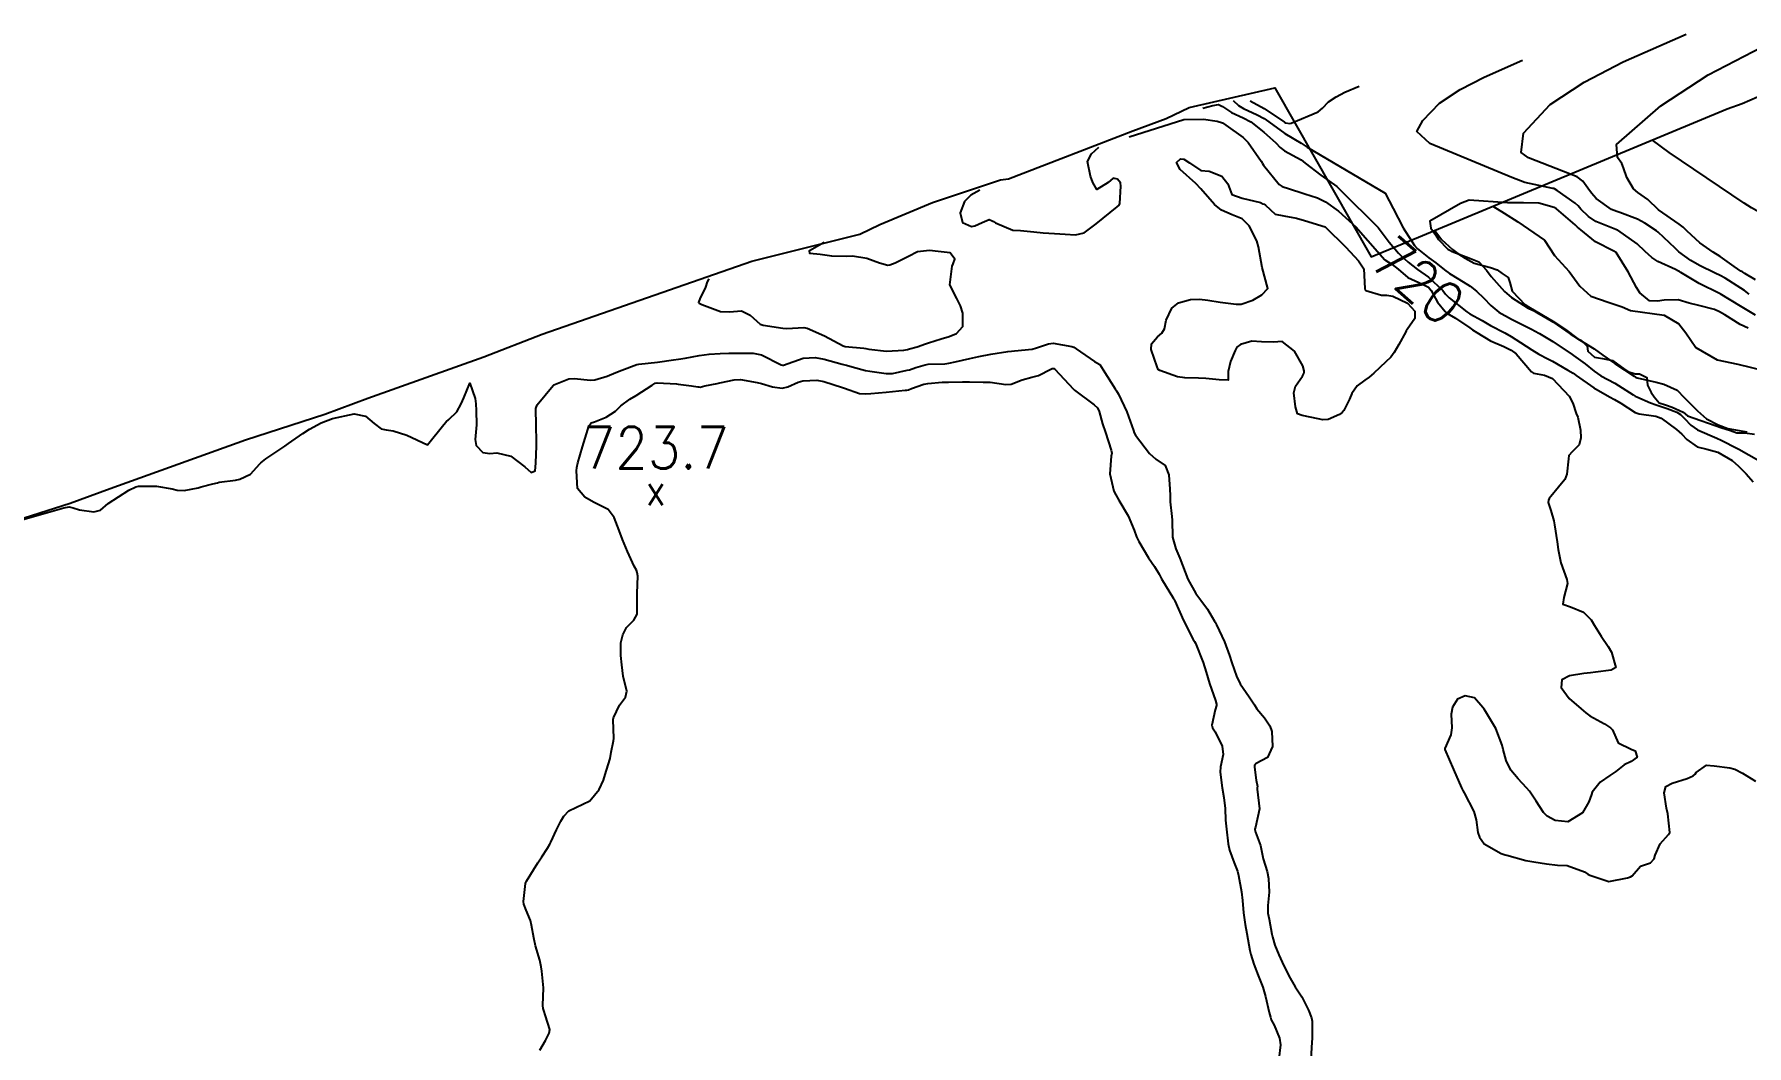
# Model space of a CAD drawing. Header units: metres. Extents: x 307586 to 320046, y 7427249 to 7434250.
# Drawn here: x 312588.5 to 312753.1, y 7432183.1 to 7432280.3 of the extents above; entities that cross this region are included whole.
import ezdxf
from ezdxf.enums import TextEntityAlignment as Align

# ---------------------------------------------------------------- set-up
doc = ezdxf.new("R2010")
doc.units = ezdxf.units.M
doc.header["$MEASUREMENT"] = 0
for name, color, linetype in [('Area', 45, 'Continuous'), ('Cotas', 45, 'Continuous'), ('Curvas de Nivel 1m', 11, 'Continuous'), ('Curvas de Nivel 5m', 15, 'Continuous'), ('Hidrografia', 140, 'Continuous'), ('Pontos Cotados', 45, 'Continuous'), ('Vias Primárias', 230, 'Continuous')]:
    doc.layers.add(name, color=color, linetype=linetype)
doc.styles.add('Style-STANDARD', font='STANDARD.shx')

# ---------------------------------------------------------------- blocks, each defined once
blk = doc.blocks.new('ELVTXT_115')
at = {"layer": 'Pontos Cotados', "linetype": 'Continuous', "style": 'Style-STANDARD'}
for s, height, p in [('723.7', 4, (0, 4)), ('x', 3, (0, 0))]:
    blk.add_text(s, height=height, dxfattribs=at).set_placement(p, align=Align.MIDDLE_CENTER)

msp = doc.modelspace()

# ---------------------------------------------------------------- linework, layer by layer
at = {"layer": 'Area'}
msp.add_polyline3d([(312582.98, 7432232.4, 732.44), (312591.97, 7432235.24, 728.82), (312595.81, 7432236.65, 730.84), (312608.8, 7432241.31, 724.76), (312616.44, 7432243.79, 724.68), (312620.57, 7432245.33, 727.24), (312631.71, 7432249.29, 726.93), (312637.31, 7432251.47, 727.42), (312657.48, 7432258.48, 720.1), (312667.86, 7432261.09, 720.13), (312669.79, 7432262, 720.12), (312674.85, 7432264.14, 720.19), (312681.36, 7432266.3, 720.16), (312682.15, 7432266.41, 720.08), (312694.08, 7432271, 720.36), (312697.28, 7432272.2, 721.1), (312699.49, 7432273.25, 720.45), (312707.75, 7432275.13, 720.41), (312717.01, 7432258.9, 0.05), (312751.2, 7432273.14, 720.83), (312752.65, 7432273.63, 720.79), (312754.12, 7432274.29, 720.75)], dxfattribs=at)
at = {"layer": 'Curvas de Nivel 1m', "flags": 128}
for points, elevation in [([(312753.32, 7432255.31), (312752.87, 7432255.67), (312752.52, 7432255.91), (312751.02, 7432256.84), (312750.53, 7432257.12), (312750.06, 7432257.34), (312748.54, 7432258.07), (312747.73, 7432258.56), (312746.58, 7432259.39), (312746.55, 7432259.42), (312746.22, 7432259.73), (312744.58, 7432261.28), (312744.42, 7432261.41), (312743.31, 7432262.15), (312742.59, 7432262.53), (312740.9, 7432263.16), (312740.6, 7432263.26), (312740.11, 7432263.46), (312738.61, 7432264.51), (312738.16, 7432265.02), (312737.81, 7432265.49), (312737.33, 7432266.19), (312736.8, 7432266.58), (312732.13, 7432268.43), (312731.42, 7432268.93), (312731.63, 7432270.8), (312734.2, 7432273.54), (312737.46, 7432275.7), (312741.21, 7432277.63), (312747.26, 7432280.29)], 719), ([(312753.93, 7432253.3), (312752.5, 7432254.16), (312750.54, 7432255.34), (312750.5, 7432255.36), (312750.47, 7432255.37), (312748.52, 7432256.34), (312746.76, 7432257.39), (312746.62, 7432257.48), (312746.53, 7432257.53), (312746.24, 7432257.69), (312744.54, 7432258.46), (312743.96, 7432258.83), (312743.34, 7432259.43), (312742.56, 7432260.15), (312740.69, 7432261.46), (312740.58, 7432261.51), (312740.51, 7432261.54), (312738.59, 7432262.31), (312737.87, 7432262.77), (312737.14, 7432263.5), (312736.9, 7432263.8), (312736.61, 7432264.07), (312734.86, 7432265.28), (312734.62, 7432265.45), (312734.57, 7432265.47), (312734.51, 7432265.48), (312734.46, 7432265.48), (312731.78, 7432266.04), (312730.53, 7432266.53), (312722.65, 7432269.81), (312721.38, 7432270.94), (312721.97, 7432271.99), (312723.55, 7432273.67), (312725.55, 7432274.99), (312727.85, 7432276.17), (312731.54, 7432277.8)], 718), ([(312705.36, 7432273.88), (312706.72, 7432273.16), (312708.66, 7432271.84), (312708.7, 7432271.81), (312708.75, 7432271.79), (312709.18, 7432271.72), (312709.31, 7432271.75), (312711.91, 7432272.83), (312712.32, 7432273.18), (312712.9, 7432273.8), (312713.63, 7432274.28), (312714.48, 7432274.72), (312715.83, 7432275.31)], 717), ([(312700.81, 7432273.18), (312701.78, 7432273.46), (312702.33, 7432273.53), (312702.72, 7432273.36), (312703.57, 7432272.77), (312704.71, 7432272.26), (312705.42, 7432271.88), (312706.69, 7432270.88), (312707.84, 7432269.85), (312708.25, 7432269.42), (312708.67, 7432269.08), (312710.27, 7432268.21), (312710.65, 7432267.92), (312712.16, 7432266.75), (312713.69, 7432265.65), (312714.09, 7432265.29), (312717.68, 7432261.73), (312718.74, 7432260.33), (312719.62, 7432259.25), (312719.86, 7432259.03), (312720.54, 7432258.39), (312721.44, 7432257.69), (312722.52, 7432256.96), (312723.88, 7432255.66), (312724.15, 7432255.31), (312724.5, 7432254.96), (312726.18, 7432253.63), (312726.48, 7432253.43), (312727.65, 7432252.79), (312728.47, 7432252.31), (312729.83, 7432251.59), (312730.46, 7432251.24), (312731.36, 7432250.66), (312732.44, 7432249.96), (312733.12, 7432249.55), (312733.98, 7432249.09), (312734.43, 7432248.88), (312735.9, 7432248.03), (312736.41, 7432247.72), (312736.54, 7432247.63), (312736.69, 7432247.51), (312738.4, 7432246.32), (312739.91, 7432245.46), (312740.38, 7432245.21), (312740.99, 7432244.84), (312742.37, 7432243.96), (312742.76, 7432243.83), (312744.36, 7432243.6), (312744.88, 7432243.4), (312746.35, 7432242.3), (312746.84, 7432241.87), (312747.35, 7432241.37), (312748.33, 7432240.66), (312749.25, 7432240.43), (312750.32, 7432240.13), (312751.69, 7432239.33), (312752.31, 7432238.8), (312753.05, 7432238.06), (312753.72, 7432237.3)], 719), ([(312703.72, 7432273.91), (312704.25, 7432273.43), (312704.72, 7432273.17), (312706.05, 7432272.54), (312706.71, 7432272.19), (312707.17, 7432271.86), (312708.69, 7432270.76), (312710.26, 7432269.82), (312710.67, 7432269.56), (312710.86, 7432269.44), (312718.34, 7432265.01), (312719.1, 7432263.55), (312720.08, 7432261.7), (312721.17, 7432260), (312721.41, 7432259.69), (312722.54, 7432258.81), (312723.2, 7432258.33), (312724.05, 7432257.66), (312724.53, 7432257.29), (312725.41, 7432256.75), (312726.51, 7432256.1), (312727.11, 7432255.62), (312727.82, 7432254.93), (312728.49, 7432254.22), (312729.28, 7432253.59), (312730.48, 7432252.93), (312731.76, 7432252.28), (312732.47, 7432251.91), (312732.71, 7432251.8), (312733.18, 7432251.55), (312734.45, 7432250.78), (312736.3, 7432249.51), (312736.43, 7432249.42), (312737.58, 7432248.64), (312738.42, 7432247.92), (312739.07, 7432247.47), (312740.4, 7432246.76), (312742.19, 7432245.64), (312742.38, 7432245.51), (312742.52, 7432245.44), (312743.84, 7432244.88), (312744.38, 7432244.7), (312745.46, 7432244.32), (312746.37, 7432243.98), (312746.74, 7432243.76), (312747.1, 7432243.38), (312747.72, 7432242.73), (312748.35, 7432242.27), (312750.21, 7432241.48), (312750.34, 7432241.42), (312750.52, 7432241.34), (312752.33, 7432240.41), (312754.27, 7432239.33)], 718), ([(312753.23, 7432252.06), (312752.47, 7432252.39), (312750.98, 7432253.33), (312750.49, 7432253.62), (312749.98, 7432253.85), (312748.49, 7432254.23), (312747.57, 7432254.45), (312746.5, 7432254.77), (312745.17, 7432254.73), (312744.5, 7432254.63), (312743.76, 7432254.68), (312742.83, 7432255.44), (312742.51, 7432255.97), (312741.69, 7432257.45), (312740.55, 7432259.33), (312740.33, 7432259.46), (312738.57, 7432260.34), (312737.14, 7432261.5), (312736.84, 7432261.76), (312736.59, 7432261.98), (312734.8, 7432263.53), (312734.6, 7432263.65), (312733.11, 7432264.06), (312731.65, 7432264.09), (312730.11, 7432264.08), (312726.41, 7432264.36), (312725.58, 7432264.02), (312722.65, 7432262.32), (312722.73, 7432261.67), (312723.2, 7432260.98), (312723.48, 7432260.58), (312724.38, 7432259.65), (312724.48, 7432259.57), (312724.55, 7432259.53), (312724.77, 7432259.43), (312726.54, 7432258.75), (312727.34, 7432258.42), (312728.07, 7432257.61), (312728.52, 7432257.01), (312729.82, 7432255.59), (312730.5, 7432254.99), (312732.1, 7432253.96), (312732.49, 7432253.79), (312732.65, 7432253.72), (312732.91, 7432253.55), (312733.91, 7432252.97), (312734.47, 7432252.65), (312736.13, 7432251.51), (312736.46, 7432251.28), (312737.03, 7432250.93), (312738.44, 7432250.06), (312739.27, 7432249.47), (312740.42, 7432248.65), (312742.27, 7432247.44), (312742.41, 7432247.35), (312742.57, 7432247.28), (312744.4, 7432246.87), (312745.13, 7432246.68), (312746.39, 7432246.1), (312747.08, 7432245.38), (312747.74, 7432244.73), (312748.37, 7432244.1), (312749.23, 7432243.35), (312750.36, 7432242.75), (312751.28, 7432242.41), (312752.35, 7432242.23), (312753.12, 7432242.08)], 717), ([(312586.21, 7432233.31), (312591.36, 7432234.8), (312591.88, 7432234.88), (312592.24, 7432234.79), (312592.85, 7432234.6), (312594.23, 7432234.41), (312594.89, 7432234.55), (312595.62, 7432235.2), (312597.59, 7432236.5), (312598.26, 7432236.82), (312598.54, 7432236.88), (312600.26, 7432236.87), (312601.75, 7432236.61), (312602.26, 7432236.49), (312602.91, 7432236.45), (312604.26, 7432236.72), (312604.54, 7432236.81), (312605.66, 7432237.08), (312606.13, 7432237.2), (312606.27, 7432237.24), (312607.86, 7432237.45), (312608.27, 7432237.53), (312609.29, 7432238.02), (312610.18, 7432239.02), (312610.24, 7432239.08), (312610.29, 7432239.11), (312610.77, 7432239.49), (312612.31, 7432240.53), (312612.59, 7432240.71), (312612.96, 7432240.98), (312614.32, 7432241.94), (312614.95, 7432242.34), (312616.07, 7432242.95), (312617.19, 7432243.36), (312619.25, 7432243.82), (312620.34, 7432243.61), (312621.17, 7432242.89), (312621.84, 7432242.39), (312622.33, 7432242.28), (312623, 7432242.19), (312624.32, 7432241.77), (312626.31, 7432240.83), (312627.86, 7432242.81), (312628.09, 7432243.05), (312628.34, 7432243.26), (312629.13, 7432244.01), (312629.54, 7432244.79), (312629.79, 7432245.36), (312630.38, 7432246.78), (312630.89, 7432245.29), (312630.96, 7432244.77), (312630.99, 7432244.13), (312631.02, 7432242.77), (312630.9, 7432241.36), (312630.98, 7432240.77), (312631.63, 7432240.09), (312632.31, 7432240.02), (312632.98, 7432240.07), (312634.3, 7432239.74), (312635.66, 7432238.72), (312636.28, 7432238.18), (312636.64, 7432238.35), (312636.7, 7432238.7), (312636.71, 7432239.12), (312636.78, 7432240.7), (312636.78, 7432241.16), (312636.75, 7432242.7), (312636.72, 7432244.34), (312636.85, 7432244.7), (312638.38, 7432246.55), (312638.46, 7432246.6), (312638.62, 7432246.68), (312639.88, 7432247.18), (312640.39, 7432247.22), (312641.96, 7432247.06), (312642.39, 7432247.09), (312643.56, 7432247.45), (312644.4, 7432247.78), (312644.99, 7432248.02), (312646.41, 7432248.56), (312646.44, 7432248.56), (312646.63, 7432248.59), (312648.42, 7432248.8), (312649.96, 7432249), (312650.42, 7432249.07), (312651.07, 7432249.18), (312652.42, 7432249.41), (312653.36, 7432249.56), (312654.42, 7432249.63), (312655.26, 7432249.64), (312656.42, 7432249.64), (312657.61, 7432249.64), (312658.42, 7432249.48), (312660.3, 7432248.54), (312660.41, 7432248.49), (312660.51, 7432248.51), (312662.42, 7432249.18), (312663.57, 7432249.23), (312664.42, 7432249.06), (312666.17, 7432248.6), (312666.41, 7432248.54), (312666.57, 7432248.5), (312667.13, 7432248.34), (312668.41, 7432247.99), (312668.8, 7432247.92), (312670.4, 7432247.7), (312670.98, 7432247.71), (312672.41, 7432248), (312672.62, 7432248.06), (312673.25, 7432248.26), (312674.13, 7432248.54), (312674.42, 7432248.59), (312676.02, 7432248.63), (312676.42, 7432248.69), (312677.02, 7432248.83), (312678.42, 7432249.14), (312679.28, 7432249.33), (312680.43, 7432249.56), (312682.09, 7432249.81), (312682.43, 7432249.84), (312682.71, 7432249.87), (312684.43, 7432250.04), (312684.51, 7432250.05), (312684.75, 7432250.13), (312685.99, 7432250.56), (312686.44, 7432250.6), (312688.24, 7432250.28), (312688.43, 7432250.22), (312688.64, 7432250.08), (312690.42, 7432248.86), (312690.91, 7432248.55), (312691.25, 7432248.05), (312692.39, 7432246.23), (312692.52, 7432246.03), (312692.7, 7432245.71), (312693.51, 7432244.02), (312694.15, 7432242.21), (312694.22, 7432242.01), (312694.34, 7432241.76), (312695.69, 7432240), (312696.31, 7432239.47), (312697.2, 7432238.87), (312697.54, 7432237.97), (312697.66, 7432236.58), (312697.67, 7432235.97), (312697.67, 7432235.38), (312697.84, 7432233.97), (312697.86, 7432233.59), (312697.91, 7432231.96), (312698.21, 7432230.86), (312698.61, 7432229.96), (312698.86, 7432229.28), (312699.38, 7432227.95), (312700.15, 7432226.56), (312700.62, 7432225.93), (312701.27, 7432225.06), (312701.93, 7432223.91), (312702, 7432223.79), (312702.12, 7432223.56), (312702.9, 7432221.9), (312703.37, 7432220.61), (312703.6, 7432219.89), (312704.06, 7432218.6), (312704.42, 7432217.89), (312705.28, 7432216.63), (312705.77, 7432215.87), (312706.02, 7432215.48), (312706.76, 7432214.61), (312707.26, 7432213.85), (312707.44, 7432213.29), (312707.52, 7432211.85), (312707.03, 7432210.79), (312705.96, 7432210.22), (312705.8, 7432210.03), (312705.78, 7432209.87), (312705.94, 7432208.61), (312706.08, 7432208.01), (312706.05, 7432207.87), (312706.05, 7432207.75), (312706.26, 7432205.86), (312705.89, 7432204.11), (312705.83, 7432203.92), (312705.83, 7432203.87), (312705.88, 7432203.64), (312706.35, 7432202.34), (312706.45, 7432201.86), (312706.63, 7432201.08), (312707, 7432199.85), (312707.14, 7432199.17), (312707.21, 7432197.85), (312707.06, 7432196.59), (312707.08, 7432195.85), (312707.2, 7432195.27), (312707.44, 7432193.84), (312707.5, 7432193.58), (312707.75, 7432192.77), (312708.12, 7432191.84), (312708.45, 7432191.12), (312709.1, 7432189.83), (312709.7, 7432188.77), (312710.09, 7432188.2), (312710.32, 7432187.81), (312710.96, 7432186.51), (312711.27, 7432185.8), (312711.33, 7432185.46), (312711.34, 7432183.79), (312711.3, 7432183.45), (312711.21, 7432181.8)], 721), ([(312637.1, 7432182.69), (312637.63, 7432183.61), (312638, 7432184.31), (312638.05, 7432184.68), (312637.66, 7432185.99), (312637.48, 7432186.5), (312637.43, 7432186.68), (312637.39, 7432186.96), (312637.46, 7432188.68), (312637.28, 7432190.26), (312637.22, 7432190.69), (312637.09, 7432191.32), (312636.7, 7432192.7), (312636.51, 7432193.46), (312636.3, 7432194.7), (312636.19, 7432195.13), (312635.78, 7432196.14), (312635.57, 7432196.71), (312635.53, 7432196.97), (312635.71, 7432198.71), (312635.74, 7432198.78), (312635.81, 7432198.91), (312636.91, 7432200.69), (312637.28, 7432201.25), (312637.85, 7432202.1), (312638.07, 7432202.47), (312638.15, 7432202.68), (312638.69, 7432203.86), (312639.11, 7432204.67), (312639.4, 7432205.15), (312639.89, 7432205.69), (312641.9, 7432206.63), (312642.8, 7432207.74), (312643.22, 7432208.62), (312643.39, 7432209.16), (312643.82, 7432210.61), (312643.85, 7432210.72), (312643.96, 7432211.31), (312644.18, 7432212.4), (312644.2, 7432212.61), (312644.15, 7432214.45), (312644.17, 7432214.61), (312644.77, 7432215.84), (312645.34, 7432216.6), (312645.45, 7432217.17), (312645.11, 7432218.6), (312644.98, 7432219.69), (312644.89, 7432220.6), (312644.89, 7432221.81), (312645.08, 7432222.6), (312645.43, 7432223.28), (312646.12, 7432223.98), (312646.47, 7432224.58), (312646.47, 7432224.93), (312646.46, 7432226.59), (312646.52, 7432228.23), (312646.45, 7432228.59), (312646.38, 7432228.79), (312646.18, 7432229.19), (312645.54, 7432230.6), (312645.05, 7432231.76), (312644.72, 7432232.61), (312644.24, 7432233.87), (312643.66, 7432234.62), (312642.25, 7432235.34), (312641.41, 7432235.8), (312640.71, 7432236.65), (312640.61, 7432238.33), (312640.65, 7432238.65), (312640.75, 7432239.1), (312641.19, 7432240.65), (312641.57, 7432241.89), (312641.8, 7432242.64), (312642.03, 7432242.94), (312642.34, 7432243.06), (312643.46, 7432243.51), (312644.36, 7432244.07), (312644.64, 7432244.33), (312644.88, 7432244.6), (312645.74, 7432245.22), (312646.37, 7432245.57), (312647.91, 7432246.57), (312648.19, 7432246.76), (312648.39, 7432246.79), (312650.24, 7432246.69), (312650.38, 7432246.68), (312651.68, 7432246.52), (312652.29, 7432246.42), (312652.38, 7432246.4), (312652.5, 7432246.39), (312652.97, 7432246.5), (312654.13, 7432246.75), (312654.39, 7432246.8), (312655.78, 7432247.09), (312656.39, 7432247.12), (312657.99, 7432246.84), (312658.39, 7432246.74), (312659.46, 7432246.43), (312660.38, 7432246.28), (312660.94, 7432246.41), (312661.94, 7432246.85), (312662.39, 7432247), (312663.71, 7432247.06), (312664.39, 7432246.94), (312666.2, 7432246.35), (312666.38, 7432246.28), (312667.82, 7432245.77), (312668.38, 7432245.74), (312668.91, 7432245.78), (312670.38, 7432245.91), (312672.21, 7432246.1), (312672.38, 7432246.11), (312672.52, 7432246.13), (312672.81, 7432246.27), (312673.99, 7432246.66), (312674.39, 7432246.75), (312675.78, 7432246.85), (312676.39, 7432246.86), (312677.72, 7432246.88), (312678.39, 7432246.89), (312679.72, 7432246.86), (312680.39, 7432246.85), (312681.9, 7432246.65), (312682.39, 7432246.68), (312683.45, 7432247.08), (312684.4, 7432247.34), (312685.02, 7432247.51), (312686.2, 7432248.11), (312686.34, 7432248.18), (312686.41, 7432248.19), (312686.49, 7432248.18), (312686.6, 7432248.11), (312688.38, 7432246.18), (312688.5, 7432246.08), (312690.37, 7432244.7), (312690.7, 7432244.39), (312690.86, 7432244.05), (312691.17, 7432242.87), (312691.45, 7432242.04), (312692.02, 7432240.33), (312692.07, 7432240.03), (312692.02, 7432239.75), (312691.89, 7432238.04), (312692.27, 7432236.39), (312692.45, 7432236.03), (312692.74, 7432235.54), (312693.63, 7432234.02), (312694.23, 7432232.65), (312694.46, 7432232.01), (312694.67, 7432231.55), (312695.6, 7432230), (312696.18, 7432229.16), (312696.61, 7432228.42), (312696.84, 7432227.98), (312698.01, 7432226.09), (312698.09, 7432225.96), (312698.11, 7432225.93), (312698.14, 7432225.86), (312698.97, 7432223.95), (312699.9, 7432222.15), (312700.02, 7432221.94), (312700.1, 7432221.78), (312700.85, 7432219.93), (312701.13, 7432218.99), (312701.47, 7432217.92), (312702.03, 7432216.27), (312702.12, 7432215.91), (312702.13, 7432215.8), (312702.02, 7432215.37), (312701.7, 7432213.91), (312701.74, 7432213.65), (312702, 7432213.28), (312702.69, 7432211.9), (312702.77, 7432211.1), (312702.51, 7432209.9), (312702.47, 7432209.38), (312702.67, 7432207.9), (312702.85, 7432206.97), (312702.98, 7432205.9), (312703, 7432204.79), (312703.09, 7432203.9), (312703.27, 7432202.49), (312703.39, 7432201.89), (312703.84, 7432200.68), (312704.14, 7432199.89), (312704.24, 7432199.47), (312704.54, 7432197.88), (312704.62, 7432197.06), (312704.72, 7432195.88), (312704.89, 7432194.76), (312705.05, 7432193.88), (312705.35, 7432192.27), (312705.44, 7432191.87), (312705.73, 7432190.94), (312706.13, 7432189.86), (312706.57, 7432188.72), (312706.83, 7432187.85), (312707.2, 7432186.31), (312707.31, 7432185.85), (312707.4, 7432185.58), (312707.66, 7432185.07), (312708.2, 7432183.83), (312708.29, 7432183.18), (312708.11, 7432181.84)], 722)]:
    msp.add_lwpolyline(points, dxfattribs=dict(at, elevation=elevation))
at = {"layer": 'Curvas de Nivel 1m', "elevation": 721, "flags": 128}
msp.add_lwpolyline([(312719.08, 7432255.14), (312720.49, 7432254.45), (312721.2, 7432253.69), (312721.18, 7432252.99), (312720.47, 7432251.92), (312720.37, 7432251.8), (312720.32, 7432251.7), (312719.66, 7432250.49), (312719.21, 7432249.71), (312718.9, 7432249.25), (312718.42, 7432248.82), (312717.24, 7432247.74), (312716.82, 7432247.33), (312716.4, 7432247.04), (312715.65, 7432246.5), (312715.14, 7432245.76), (312714.9, 7432245.24), (312714.37, 7432244.15), (312714.2, 7432243.94), (312713.94, 7432243.77), (312712.86, 7432243.28), (312712.36, 7432243.25), (312711.89, 7432243.33), (312710.36, 7432243.67), (312709.91, 7432243.82), (312709.71, 7432244.49), (312709.56, 7432245.83), (312709.74, 7432246.48), (312710.41, 7432247.45), (312710.53, 7432247.7), (312710.55, 7432247.82), (312710.55, 7432247.96), (312710.42, 7432248.44), (312709.62, 7432249.83), (312708.45, 7432250.76), (312707.61, 7432250.69), (312706.45, 7432250.73), (312705.53, 7432250.79), (312704.44, 7432250.47), (312704.09, 7432250.24), (312703.93, 7432249.9), (312703.47, 7432248.85), (312703.24, 7432247.9), (312703.26, 7432247.04), (312702.4, 7432247.08), (312701.12, 7432247.21), (312700.4, 7432247.26), (312699.08, 7432247.27), (312698.4, 7432247.36), (312696.68, 7432247.99), (312696.52, 7432248.09), (312696.42, 7432248.34), (312695.86, 7432250), (312695.89, 7432250.54), (312696.45, 7432251.21), (312696.87, 7432251.57), (312697.15, 7432251.98), (312697.3, 7432252.81), (312697.84, 7432253.97), (312698.49, 7432254.5), (312699.62, 7432254.82), (312700.49, 7432254.84), (312701.3, 7432254.73), (312702.49, 7432254.56), (312704.02, 7432254.36), (312704.49, 7432254.36), (312705.64, 7432254.73), (312706.5, 7432255.24), (312707.08, 7432255.86), (312706.53, 7432257.87), (312706.17, 7432259.87), (312706.01, 7432260.43), (312705.27, 7432261.88), (312704.59, 7432262.54), (312703.63, 7432262.94), (312702.6, 7432263.4), (312701.95, 7432263.93), (312700.62, 7432265.44), (312700.14, 7432265.94), (312698.64, 7432267.31), (312698.28, 7432267.97), (312698.66, 7432268.33), (312698.99, 7432268.29), (312699.54, 7432267.95), (312700.64, 7432267.21), (312701.44, 7432267.14), (312702.63, 7432266.65), (312703.22, 7432265.91), (312703.6, 7432264.89), (312704.61, 7432264.53), (312706.35, 7432264.13), (312706.6, 7432264.01), (312706.7, 7432263.97), (312706.83, 7432263.87), (312707.76, 7432263.02), (312708.59, 7432262.83), (312709.81, 7432262.61), (312710.59, 7432262.38), (312712.58, 7432261.8), (312714.55, 7432259.83), (312715.78, 7432258.51), (312716.28, 7432257.75), (312716.39, 7432255.87), (312716.41, 7432255.75), (312716.5, 7432255.67), (312718, 7432255.23), (312718.5, 7432255.22)], close=True, dxfattribs=at)
at = {"layer": 'Curvas de Nivel 5m', "elevation": 720, "flags": 128}
for points in [[(312753.92, 7432256.69), (312752.9, 7432257.31), (312752.67, 7432257.45), (312752.54, 7432257.53), (312751.89, 7432257.98), (312750.55, 7432258.93), (312749.88, 7432259.35), (312748.57, 7432260.24), (312747.37, 7432261.38), (312746.97, 7432261.77), (312746.59, 7432262.04), (312744.6, 7432263.41), (312743.58, 7432264.4), (312742.62, 7432265.08), (312742.2, 7432265.44), (312741.57, 7432266.52), (312741.24, 7432267.45), (312741.08, 7432267.88), (312740.66, 7432268.46), (312740.59, 7432269.7), (312744.85, 7432273.41), (312749.38, 7432276.4), (312754.58, 7432279.09)], [(312693.73, 7432270.45), (312699, 7432272.1), (312700.88, 7432272.12), (312702.2, 7432271.93), (312702.7, 7432271.78), (312703.04, 7432271.57), (312704.68, 7432270.38), (312705.19, 7432269.88), (312706.42, 7432268.11), (312706.55, 7432267.87), (312706.65, 7432267.7), (312708.14, 7432265.85), (312708.45, 7432265.67), (312708.62, 7432265.61), (312708.97, 7432265.49), (312710.61, 7432264.97), (312711.85, 7432264.57), (312712.61, 7432264.19), (312713.85, 7432263.28), (312715.57, 7432261.76), (312715.96, 7432261.29), (312718.32, 7432258.62), (312719, 7432258.18), (312719.6, 7432257.71), (312720.52, 7432256.92), (312721.92, 7432256.28), (312722.51, 7432255.98), (312722.77, 7432255.68), (312723.37, 7432254.54), (312724.12, 7432253.66), (312724.3, 7432253.47), (312724.48, 7432253.35), (312725.1, 7432253.02), (312726.47, 7432252.07), (312726.73, 7432251.89), (312727.15, 7432251.62), (312728.45, 7432250.85), (312729.75, 7432250.28), (312730.44, 7432249.95), (312730.92, 7432249.58), (312732.42, 7432247.84), (312732.59, 7432247.74), (312733.65, 7432247.54), (312734.41, 7432247.23), (312736.04, 7432245.51), (312736.38, 7432244.84), (312736.71, 7432243.85), (312736.85, 7432243.5), (312737.11, 7432242.26), (312737.14, 7432241.5), (312736.99, 7432240.84), (312736.32, 7432240.17), (312736.01, 7432239.82), (312735.96, 7432239.51), (312735.81, 7432238.01), (312735.6, 7432237.52), (312735.01, 7432236.79), (312734.27, 7432235.89), (312734.12, 7432235.68), (312734.05, 7432235.53), (312734.02, 7432235.3), (312734.25, 7432234.53), (312734.54, 7432233.53), (312734.62, 7432233.14), (312734.88, 7432231.52), (312734.96, 7432230.78), (312735.22, 7432229.52), (312735.79, 7432227.9), (312735.88, 7432227.51), (312735.5, 7432226.17), (312735.41, 7432225.52), (312736.14, 7432225.27), (312737.41, 7432224.76), (312738.13, 7432224.02), (312738.47, 7432223.48), (312739.11, 7432222.47), (312739.77, 7432221.46), (312740.09, 7432220.92), (312740.52, 7432219.45), (312740.07, 7432219.18), (312738.55, 7432218.99), (312738.07, 7432218.94), (312737.43, 7432218.86), (312736.06, 7432218.65), (312735.33, 7432218.25), (312735.27, 7432217.52), (312736.04, 7432216.48), (312737.19, 7432215.49), (312737.62, 7432215.09), (312738.02, 7432214.79), (312739.42, 7432214.05), (312740.01, 7432213.66), (312740.18, 7432213.46), (312740.74, 7432212.2), (312741.98, 7432211.59), (312742.38, 7432211.43), (312742.57, 7432210.83), (312741.97, 7432210.41), (312741.31, 7432210.09), (312740.51, 7432209.45), (312739.95, 7432209.08), (312738.99, 7432208.42), (312738.25, 7432207.48), (312738.16, 7432207.25), (312737.92, 7432206.55), (312737.3, 7432205.49), (312735.89, 7432204.62), (312734.68, 7432204.74), (312733.9, 7432205.16), (312733.55, 7432205.53), (312732.87, 7432206.59), (312732.21, 7432207.55), (312731.94, 7432207.89), (312731.12, 7432208.74), (312730.43, 7432209.57), (312729.97, 7432210.51), (312729.68, 7432211.58), (312729.58, 7432211.99), (312728.99, 7432213.59), (312728.02, 7432215.19), (312727.85, 7432215.43), (312727.74, 7432215.6), (312726.94, 7432216.52), (312726.04, 7432216.73), (312725.28, 7432216.39), (312724.81, 7432215.64), (312724.7, 7432214.96), (312724.74, 7432213.64), (312724.66, 7432212.98), (312724.07, 7432211.65), (312724.07, 7432211.56), (312724.91, 7432209.64), (312725.69, 7432207.88), (312725.81, 7432207.63), (312725.93, 7432207.4), (312726.86, 7432205.62), (312727.09, 7432204.8), (312727.25, 7432203.61), (312727.4, 7432203.13), (312727.87, 7432202.49), (312729.5, 7432201.58), (312729.86, 7432201.46), (312730.03, 7432201.41), (312731.85, 7432200.91), (312732.63, 7432200.76), (312733.85, 7432200.58), (312734.9, 7432200.47), (312735.85, 7432200.43), (312737.51, 7432199.81), (312737.83, 7432199.59), (312738, 7432199.48), (312739.83, 7432198.89), (312741.63, 7432199.23), (312741.83, 7432199.31), (312741.92, 7432199.34), (312742.08, 7432199.43), (312742.89, 7432200.37), (312743.85, 7432200.67), (312744.2, 7432201.07), (312744.29, 7432201.41), (312744.76, 7432202.52), (312745.57, 7432203.39), (312745.69, 7432203.59), (312745.5, 7432205.39), (312745.39, 7432205.92), (312745.16, 7432207.4), (312745.33, 7432208.01), (312745.94, 7432208.33), (312747.37, 7432208.79), (312747.95, 7432209.05), (312748.12, 7432209.19), (312748.23, 7432209.36), (312749.24, 7432210.07), (312749.96, 7432210.01), (312751.48, 7432209.8), (312751.96, 7432209.67), (312752.67, 7432209.3), (312753.95, 7432208.52)], [(312679.38, 7432265.3), (312678.53, 7432264.84), (312677.92, 7432264.21), (312677.5, 7432263.13), (312677.72, 7432262.21), (312678.58, 7432261.83), (312678.91, 7432261.87), (312679.62, 7432262.19), (312680.27, 7432262.5), (312680.58, 7432262.35), (312680.69, 7432262.29), (312680.9, 7432262.18), (312682.57, 7432261.47), (312683.29, 7432261.42), (312684.57, 7432261.31), (312685.49, 7432261.2), (312686.57, 7432261.15), (312687.58, 7432261.08), (312688.57, 7432261.03), (312689.43, 7432261.21), (312690.58, 7432262.06), (312692.6, 7432263.7), (312692.77, 7432263.86), (312692.85, 7432264.03), (312692.95, 7432265.69), (312692.9, 7432266.03), (312692.63, 7432266.36), (312692.21, 7432266.45), (312691.71, 7432266.04), (312690.62, 7432265.39), (312690.24, 7432266.06), (312690.02, 7432266.67), (312689.75, 7432268.07), (312690.13, 7432268.8), (312690.83, 7432269.45)], [(312653.33, 7432256.78), (312653.18, 7432256.5), (312653.01, 7432256), (312652.49, 7432254.88), (312652.36, 7432254.51), (312652.41, 7432254.44), (312652.48, 7432254.41), (312652.66, 7432254.33), (312654.47, 7432253.65), (312655.34, 7432253.62), (312656.48, 7432253.72), (312657.3, 7432253.29), (312658.27, 7432252.44), (312658.46, 7432252.37), (312658.55, 7432252.35), (312660.46, 7432252.04), (312660.84, 7432252.03), (312662.46, 7432252.11), (312662.8, 7432252.05), (312664.45, 7432251.32), (312666.25, 7432250.35), (312666.43, 7432250.3), (312668.23, 7432250.12), (312668.43, 7432250.09), (312668.73, 7432250.02), (312670.43, 7432249.84), (312672.09, 7432249.93), (312672.43, 7432250.01), (312672.64, 7432250.06), (312673.37, 7432250.26), (312674.16, 7432250.53), (312674.44, 7432250.63), (312675.66, 7432251.02), (312676.45, 7432251.25), (312677.14, 7432251.54), (312677.76, 7432252.21), (312677.76, 7432253.5), (312677.52, 7432254.21), (312677.18, 7432254.91), (312676.5, 7432256.23), (312676.74, 7432258.02), (312676.81, 7432258.23), (312676.98, 7432258.67), (312676.54, 7432259.28), (312675.38, 7432259.41), (312674.55, 7432259.5), (312673.41, 7432259.39), (312672.54, 7432258.95), (312671.26, 7432258.29), (312670.73, 7432258.09), (312670.53, 7432258.07), (312669.75, 7432258.31), (312668.54, 7432258.75), (312667.16, 7432258.96), (312666.54, 7432258.94), (312665.15, 7432258.97), (312664.03, 7432259.12), (312663.06, 7432259.23), (312663.02, 7432259.51), (312664.44, 7432260.33)]]:
    msp.add_lwpolyline(points, dxfattribs=at)
at = {"layer": 'Hidrografia'}
for points, elevation in [([(312728.7, 7432263.77), (312729.77, 7432263.09), (312731.09, 7432262.28), (312733.67, 7432260.51), (312734.63, 7432259.04), (312736.03, 7432257.49), (312737.06, 7432256.09), (312738.1, 7432255.14), (312739.79, 7432254.55), (312741.12, 7432254.1), (312741.93, 7432253.74), (312745.17, 7432253.29), (312746.57, 7432252.48), (312747.24, 7432251.6), (312748.19, 7432250.2), (312750.26, 7432249.02), (312752.25, 7432248.58), (312754.75, 7432247.99)], 246.45), ([(312723.11, 7432261.44), (312723.76, 7432260.57), (312724.81, 7432259.61), (312725.33, 7432259.22), (312726.02, 7432258.79), (312726.89, 7432258.31), (312728.46, 7432257.87), (312729.11, 7432257.66), (312729.59, 7432257.31), (312730.16, 7432256.92), (312730.33, 7432256.44), (312730.55, 7432255.61), (312731.2, 7432254.92), (312731.77, 7432254.31), (312732.12, 7432254.09), (312734.62, 7432252.62), (312735.67, 7432251.93), (312736.85, 7432251.02), (312737.2, 7432250.88), (312737.76, 7432250.32), (312737.83, 7432249.83), (312738.46, 7432249.28), (312739.22, 7432249.14), (312740.2, 7432248.93), (312740.9, 7432248.44), (312741.25, 7432248.16), (312741.67, 7432247.88), (312742.37, 7432247.67), (312742.78, 7432247.67), (312743.48, 7432247.32), (312743.55, 7432246.56), (312743.9, 7432245.86), (312744.18, 7432245.44), (312744.67, 7432244.88), (312745.3, 7432244.67), (312745.92, 7432244.46), (312746.97, 7432243.98), (312747.39, 7432243.63), (312750.69, 7432242.49), (312751.52, 7432242.21), (312752.15, 7432242.01), (312752.92, 7432242.01), (312753.83, 7432241.87)], 128.58)]:
    msp.add_lwpolyline(points, dxfattribs=dict(at, elevation=elevation))
at = {"layer": 'Vias Primárias', "elevation": 723.6}
msp.add_lwpolyline([(312776.05, 7432250.52, -0.011777), (312752.84, 7432264.06), (312745.65, 7432268.94), (312744.02, 7432270.12)], format="xyb", dxfattribs=at)
msp.add_lwpolyline([(312776.05, 7432250.52, -0.011777), (312752.84, 7432264.06), (312745.65, 7432268.94), (312744.02, 7432270.12)], format="xyb", dxfattribs=at)

# ---------------------------------------------------------------- block references
at = {"layer": 'Pontos Cotados', "linetype": 'Continuous'}
msp.add_blockref('ELVTXT_115', (312648.26, 7432236.56, 723.69), dxfattribs=at)

# ---------------------------------------------------------------- texts
at = {"layer": 'Cotas', "style": 'Style-STANDARD'}
msp.add_text('720', height=4, rotation=319.0262, dxfattribs=at).set_placement((312721.5, 7432256.61, 720), align=Align.MIDDLE_CENTER)

doc.saveas('drawing.dxf')
